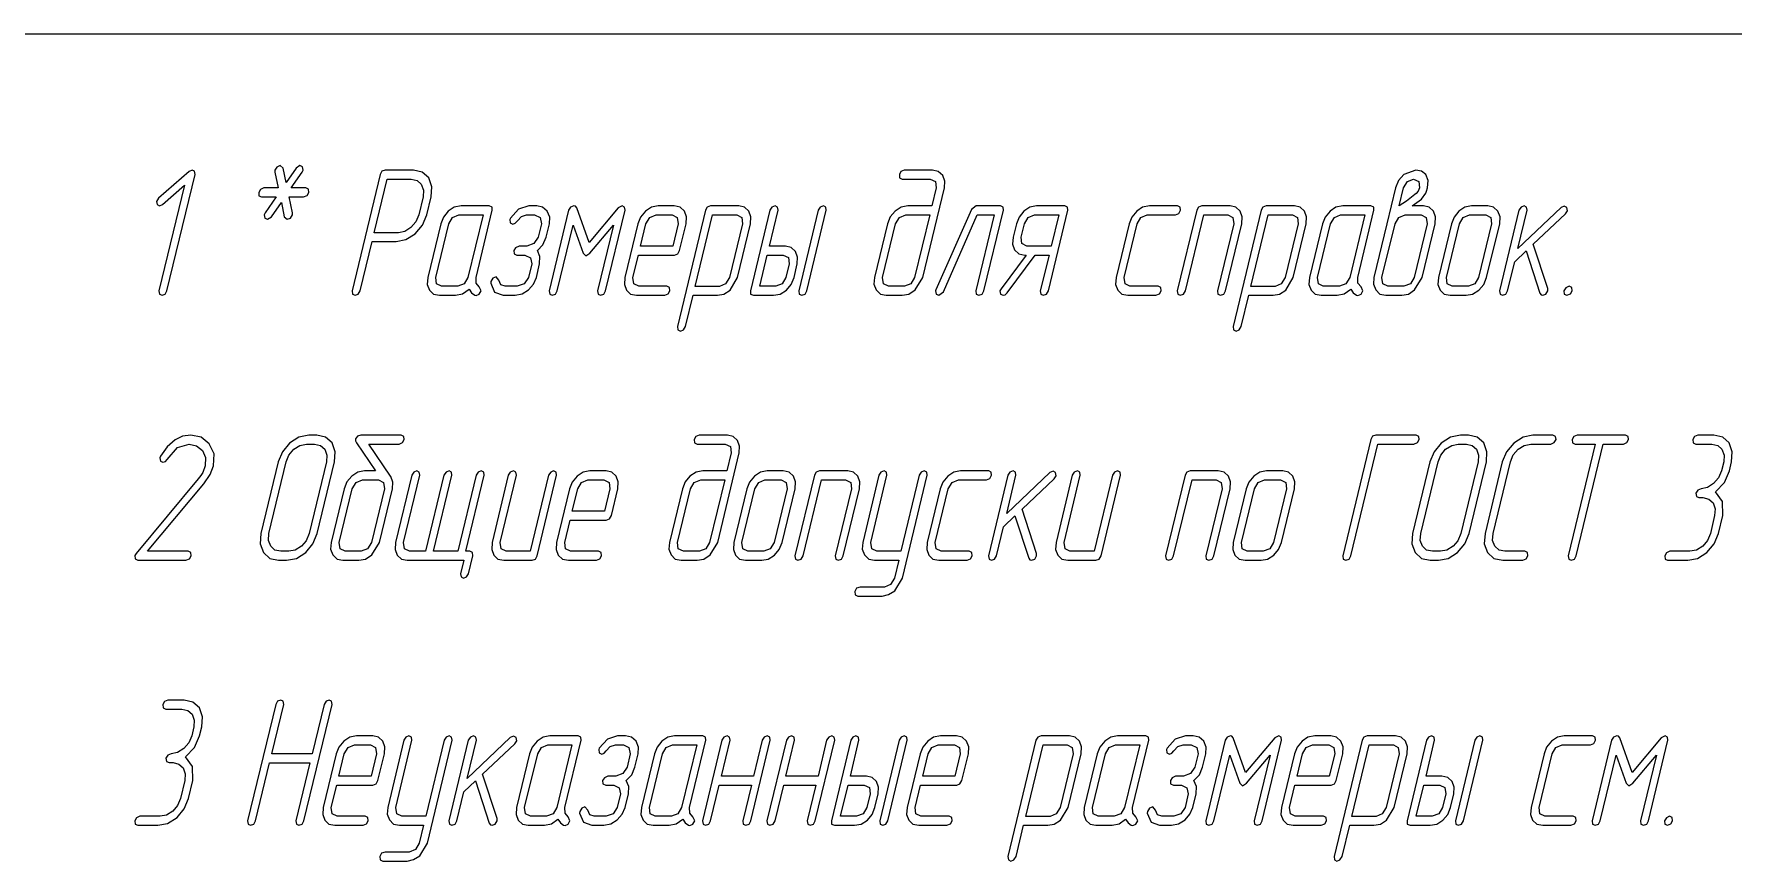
# Model space of a CAD drawing. Extents: x 0 to 420, y 0 to 297.
# Drawn here: x 228.39 to 275.85, y 69.97 to 93.07 of the extents above; entities that cross this region are included whole.
import ezdxf

# ---------------------------------------------------------------- set-up
doc = ezdxf.new("R2010")
doc.units = 0

msp = doc.modelspace()

# ---------------------------------------------------------------- linework, layer by layer
at = {"color": 7, "lineweight": 13}
msp.add_line((35.248764, 93.072365), (319.983887, 93.072365), dxfattribs=at)
for points in [[(232.100967, 85.894302), (232.888458, 89.14357), (232.874649, 89.235672), (232.800964, 89.266373), (232.718063, 89.230553), (231.866089, 88.483482), (231.806229, 88.396492), (231.824646, 88.309502), (231.893723, 88.26857), (231.981232, 88.309502), (232.589127, 88.846786), (231.875305, 85.894302), (231.893723, 85.802193), (231.962799, 85.771492), (232.050308, 85.802193)], [(235.573334, 88.770027), (235.877274, 89.210091), (235.904907, 89.271492), (235.891098, 89.358482), (235.817413, 89.394302), (235.706879, 89.322662), (235.430573, 88.923538), (235.347672, 89.322662), (235.260178, 89.394302), (235.172668, 89.353363), (235.117416, 89.271492), (235.117416, 89.210091), (235.209518, 88.770027), (234.804245, 88.770027), (234.712143, 88.729095), (234.666092, 88.647224), (234.6707, 88.555115), (234.744385, 88.519302), (235.149643, 88.519302), (234.845703, 88.079239), (234.818069, 88.017838), (234.831879, 87.930847), (234.905563, 87.895027), (235.020691, 87.966667), (235.297012, 88.365791), (235.379913, 87.966667), (235.462799, 87.895027), (235.554916, 87.930847), (235.60556, 88.017838), (235.60556, 88.079239), (235.513458, 88.519302), (235.918732, 88.519302), (236.015442, 88.560234), (236.066101, 88.647224), (236.052277, 88.734215), (235.978592, 88.770027)], [(237.834518, 87.27076), (238.506882, 87.27076), (238.778595, 87.327049), (239.036484, 87.490791), (239.243729, 87.731285), (239.363464, 88.017838), (239.4832, 88.519302), (239.501617, 88.805847), (239.414124, 89.05146), (239.229904, 89.215202), (238.985825, 89.271492), (238.198334, 89.271492), (238.106232, 89.235672), (238.060165, 89.14357), (237.272675, 85.894302), (237.286484, 85.802193), (237.35556, 85.771492), (237.447678, 85.802193), (237.498337, 85.894302)], [(253.473984, 88.26857), (252.80162, 88.26857), (252.612808, 88.23275), (252.442413, 88.12529), (252.304245, 87.961548), (252.23056, 87.772224), (251.866745, 86.272957), (251.852936, 86.078506), (251.917404, 85.919884), (252.032532, 85.807312), (252.198334, 85.771492), (252.645035, 85.771492), (252.829254, 85.807312), (253.004242, 85.919884), (253.216095, 86.272957), (253.819382, 88.770027), (253.828583, 88.959358), (253.773331, 89.1231), (253.648987, 89.230553), (253.487808, 89.271492), (252.700302, 89.271492), (252.6082, 89.230553), (252.562149, 89.14357), (252.566742, 89.05658), (252.640442, 89.02076), (253.427933, 89.02076), (253.570694, 88.949127), (253.593719, 88.770027)], [(266.893738, 88.26857), (267.022675, 88.360672), (267.147003, 88.457893), (267.266754, 88.621635), (267.294373, 88.683044), (267.322021, 88.770027), (267.335815, 88.979828), (267.271362, 89.14357), (267.151611, 89.235672), (266.990417, 89.266373), (266.654236, 89.14357), (266.506866, 88.979828), (266.423981, 88.770027), (266.184509, 87.772224), (265.820679, 86.272957), (265.806885, 86.078506), (265.871338, 85.919884), (265.986481, 85.807312), (266.152283, 85.771492), (266.598999, 85.771492), (266.783203, 85.807312), (266.958191, 85.919884), (267.170044, 86.272957), (267.533844, 87.772224), (267.54306, 87.961548), (267.483185, 88.12529), (267.363464, 88.23275), (267.202271, 88.26857)], [(237.894379, 87.521492), (238.253586, 89.02076), (238.925964, 89.02076), (239.087143, 88.979828), (239.206879, 88.872368), (239.266754, 88.708626), (239.257538, 88.519302), (239.137802, 88.017838), (239.054901, 87.823395), (238.916748, 87.664764), (238.746353, 87.557312), (238.566757, 87.521492)], [(266.529907, 88.26857), (266.649658, 88.770027), (266.760162, 88.954239), (266.930573, 89.02076), (267.077942, 88.954239), (267.096344, 88.770027), (267.054901, 88.683044), (267.004242, 88.616524), (266.967407, 88.585823), (266.732544, 88.401611)], [(240.827942, 86.011986), (240.740433, 86.114326), (240.735825, 86.272957), (241.187149, 88.14576), (241.182541, 88.237869), (241.104248, 88.26857), (240.316757, 88.26857), (240.12793, 88.23275), (239.962143, 88.120178), (239.82399, 87.956436), (239.750305, 87.772224), (239.38649, 86.272957), (239.372665, 86.073395), (239.432541, 85.914764), (239.547668, 85.802193), (239.713455, 85.771492), (240.16478, 85.771492), (240.3582, 85.812431), (240.542404, 85.940353), (240.611481, 85.843132), (240.69899, 85.771492), (240.740433, 85.766373), (240.827942, 85.802193), (240.878586, 85.894302)], [(240.510178, 86.272957), (240.404251, 86.093857), (240.22464, 86.022224), (239.773331, 86.022224), (239.635178, 86.093857), (239.612152, 86.272957), (239.975967, 87.772224), (240.081879, 87.946198), (240.256882, 88.017838), (240.933853, 88.017838)], [(242.44899, 87.020027), (242.60556, 87.183769), (242.693069, 87.39357), (242.785172, 87.772224), (242.794388, 87.956436), (242.725311, 88.120178), (242.596359, 88.23275), (242.430573, 88.26857), (242.209518, 88.26857), (241.923981, 88.17646), (241.698334, 87.925735), (241.684509, 87.884796), (241.693726, 87.797806), (241.76741, 87.761986), (241.831879, 87.782455), (241.891754, 87.848976), (242.002274, 87.971786), (242.149643, 88.017838), (242.370697, 88.017838), (242.527283, 87.946198), (242.564117, 87.772224), (242.472015, 87.39357), (242.35228, 87.219589), (242.158859, 87.147957), (241.937805, 87.147957), (241.841095, 87.101898), (241.790436, 87.020027), (241.799652, 86.933044), (241.87793, 86.897224), (242.098984, 86.897224), (242.255569, 86.820465), (242.292404, 86.646492), (242.200302, 86.272957), (242.080566, 86.093857), (241.887146, 86.022224), (241.550964, 86.022224), (241.431229, 86.068275), (241.375961, 86.196198), (241.297668, 86.283188), (241.205566, 86.247368), (241.150299, 86.160378), (241.145691, 86.114326), (241.251617, 85.863594), (241.491089, 85.771492), (241.827271, 85.771492), (242.020691, 85.812431), (242.200302, 85.919884), (242.338455, 86.078506), (242.421356, 86.272957), (242.513458, 86.646492), (242.522675, 86.851173)], [(244.35556, 85.894302), (244.898987, 88.14576), (244.885178, 88.237869), (244.820694, 88.273682), (244.710175, 88.2174), (243.895035, 87.25029), (243.549652, 88.2174), (243.512802, 88.258331), (243.471359, 88.273682), (243.379257, 88.23275), (243.32399, 88.14576), (242.780563, 85.894302), (242.794388, 85.802193), (242.863464, 85.771492), (242.955566, 85.802193), (243.006226, 85.894302), (243.452942, 87.731285), (243.729248, 86.948395), (243.807541, 86.876755), (243.91806, 86.948395), (244.576614, 87.731285), (244.129913, 85.894302), (244.143723, 85.802193), (244.212799, 85.771492), (244.304901, 85.802193)], [(245.272018, 86.897224), (246.280563, 86.897224), (246.372665, 86.927925), (246.423325, 87.020027), (246.607544, 87.772224), (246.616745, 87.961548), (246.556885, 88.12529), (246.437149, 88.23275), (246.275955, 88.26857), (245.824646, 88.26857), (245.635834, 88.23275), (245.470047, 88.120178), (245.331879, 87.956436), (245.258194, 87.772224), (244.894379, 86.272957), (244.880569, 86.073395), (244.94043, 85.914764), (245.055573, 85.802193), (245.221359, 85.771492), (246.00885, 85.771492), (246.10556, 85.812431), (246.151611, 85.894302), (246.14241, 85.986404), (246.068726, 86.022224), (245.281219, 86.022224), (245.143066, 86.093857), (245.120041, 86.272957)], [(245.331879, 87.147957), (245.483856, 87.772224), (245.589783, 87.946198), (245.764771, 88.017838), (246.216095, 88.017838), (246.358856, 87.946198), (246.381882, 87.772224), (246.229904, 87.147957)], [(246.800964, 85.771492), (247.477936, 85.771492), (247.657532, 85.802193), (247.832535, 85.914764), (248.044388, 86.272957), (248.408203, 87.772224), (248.417404, 87.961548), (248.357544, 88.12529), (248.237808, 88.23275), (248.081223, 88.26857), (247.289124, 88.26857), (247.197021, 88.237869), (247.146362, 88.14576), (246.363464, 84.896492), (246.377274, 84.80439), (246.44635, 84.773682), (246.529251, 84.80439), (246.589111, 84.896492)], [(246.860825, 86.017105), (247.344391, 88.017838), (248.021362, 88.017838), (248.159515, 87.946198), (248.182541, 87.772224), (247.818726, 86.272957), (247.708191, 86.093857), (247.537811, 86.017105)], [(248.933197, 87.147957), (249.172668, 88.14576), (249.158859, 88.237869), (249.089783, 88.26857), (249.002274, 88.23275), (248.947021, 88.14576), (248.403595, 85.894302), (248.408203, 85.802193), (248.486481, 85.771492), (249.048325, 85.771492), (249.232544, 85.802193), (249.407532, 85.914764), (249.541092, 86.073395), (249.619385, 86.272957), (249.711487, 86.646492), (249.720703, 86.840935), (249.660828, 86.999565), (249.541092, 87.107018), (249.379913, 87.147957)], [(249.978592, 85.894302), (250.522018, 88.14576), (250.508194, 88.237869), (250.439117, 88.26857), (250.351624, 88.23275), (250.296356, 88.14576), (249.75293, 85.894302), (249.766754, 85.802193), (249.835831, 85.771492), (249.927933, 85.802193)], [(253.414124, 88.017838), (252.990433, 86.272957), (252.884506, 86.093857), (252.70491, 86.022224), (252.258194, 86.022224), (252.115433, 86.093857), (252.092407, 86.272957), (252.456223, 87.772224), (252.562149, 87.946198), (252.741745, 88.017838)], [(254.924652, 85.894302), (255.468063, 88.14576), (255.463455, 88.237869), (255.385162, 88.26857), (254.712799, 88.26857), (254.579254, 88.171349), (253.584518, 85.925003), (253.575302, 85.894302), (253.589111, 85.807312), (253.662796, 85.771492), (253.791748, 85.868713), (254.740433, 88.017838), (255.214783, 88.017838), (254.69899, 85.894302), (254.712799, 85.802193), (254.781876, 85.771492), (254.873993, 85.802193)], [(256.725311, 85.894302), (257.268738, 88.14576), (257.26413, 88.237869), (257.185822, 88.26857), (256.398315, 88.26857), (256.209503, 88.23275), (256.043732, 88.120178), (255.905563, 87.956436), (255.831879, 87.772224), (255.739777, 87.39357), (255.725952, 87.199127), (255.781219, 87.040497), (255.900955, 86.927925), (256.066742, 86.897224), (256.103577, 86.897224), (255.408203, 85.955704), (255.371353, 85.894302), (255.389771, 85.807312), (255.463455, 85.771492), (255.523331, 85.786842), (255.57399, 85.838013), (256.356873, 86.897224), (256.743713, 86.897224), (256.499634, 85.894302), (256.513458, 85.802193), (256.58255, 85.771492), (256.674652, 85.802193)], [(256.803589, 87.147957), (256.126617, 87.147957), (255.988464, 87.219589), (255.965439, 87.39357), (256.057526, 87.772224), (256.163452, 87.946198), (256.33847, 88.017838), (257.015442, 88.017838)], [(259.732544, 85.771492), (259.829254, 85.812431), (259.875305, 85.894302), (259.866089, 85.986404), (259.792419, 86.022224), (259.004913, 86.022224), (258.86676, 86.093857), (258.843719, 86.272957), (259.20755, 87.772224), (259.313446, 87.946198), (259.488464, 88.017838), (260.27597, 88.017838), (260.372681, 88.058769), (260.418732, 88.14576), (260.409515, 88.23275), (260.335815, 88.26857), (259.54834, 88.26857), (259.359497, 88.23275), (259.193726, 88.120178), (259.055573, 87.956436), (258.981873, 87.772224), (258.618073, 86.272957), (258.604248, 86.073395), (258.664124, 85.914764), (258.779236, 85.802193), (258.945038, 85.771492)], [(261.675964, 85.894302), (262.131866, 87.772224), (262.141083, 87.961548), (262.081207, 88.12529), (261.961487, 88.23275), (261.800293, 88.26857), (261.012787, 88.26857), (260.920685, 88.237869), (260.870026, 88.14576), (260.32663, 85.894302), (260.340424, 85.802193), (260.409515, 85.771492), (260.501617, 85.802193), (260.552277, 85.894302), (261.068054, 88.017838), (261.740417, 88.017838), (261.883179, 87.946198), (261.906219, 87.772224), (261.450287, 85.894302), (261.464111, 85.802193), (261.533203, 85.771492), (261.625305, 85.802193)], [(262.325287, 85.771492), (263.002258, 85.771492), (263.181885, 85.802193), (263.356873, 85.914764), (263.568726, 86.272957), (263.932526, 87.772224), (263.941742, 87.961548), (263.881866, 88.12529), (263.762146, 88.23275), (263.60556, 88.26857), (262.813446, 88.26857), (262.721344, 88.237869), (262.670685, 88.14576), (261.887787, 84.896492), (261.901611, 84.80439), (261.970703, 84.773682), (262.053589, 84.80439), (262.113464, 84.896492)], [(262.385162, 86.017105), (262.868713, 88.017838), (263.545685, 88.017838), (263.683838, 87.946198), (263.706879, 87.772224), (263.343079, 86.272957), (263.232544, 86.093857), (263.062134, 86.017105)], [(265.461487, 86.011986), (265.373993, 86.114326), (265.369385, 86.272957), (265.820679, 88.14576), (265.816101, 88.237869), (265.737793, 88.26857), (264.950287, 88.26857), (264.761475, 88.23275), (264.595703, 88.120178), (264.45752, 87.956436), (264.38385, 87.772224), (264.02002, 86.272957), (264.006226, 86.073395), (264.066101, 85.914764), (264.181213, 85.802193), (264.347015, 85.771492), (264.79834, 85.771492), (264.99176, 85.812431), (265.175964, 85.940353), (265.245026, 85.843132), (265.33252, 85.771492), (265.373993, 85.766373), (265.461487, 85.802193), (265.512146, 85.894302)], [(265.143707, 86.272957), (265.037811, 86.093857), (264.858185, 86.022224), (264.40686, 86.022224), (264.268707, 86.093857), (264.245697, 86.272957), (264.609497, 87.772224), (264.715424, 87.946198), (264.890442, 88.017838), (265.567413, 88.017838)], [(266.944366, 86.272957), (266.83847, 86.093857), (266.658844, 86.022224), (266.212158, 86.022224), (266.069366, 86.093857), (266.046356, 86.272957), (266.410156, 87.772224), (266.516083, 87.946198), (266.695679, 88.017838), (267.142395, 88.017838), (267.285156, 87.946198), (267.308197, 87.772224)], [(268.970703, 86.272957), (269.334503, 87.772224), (269.343719, 87.961548), (269.283844, 88.12529), (269.164124, 88.23275), (269.00293, 88.26857), (268.551605, 88.26857), (268.362793, 88.23275), (268.197021, 88.120178), (268.058838, 87.956436), (267.985168, 87.772224), (267.621338, 86.272957), (267.607544, 86.073395), (267.667419, 85.914764), (267.782532, 85.802193), (267.948334, 85.771492), (268.399658, 85.771492), (268.579254, 85.802193), (268.754242, 85.914764), (268.887817, 86.073395)], [(268.745026, 86.272957), (268.63913, 86.093857), (268.459503, 86.022224), (268.008179, 86.022224), (267.870026, 86.093857), (267.847015, 86.272957), (268.210815, 87.772224), (268.316742, 87.946198), (268.49176, 88.017838), (268.943054, 88.017838), (269.085815, 87.946198), (269.108856, 87.772224)], [(270.273987, 87.204239), (271.171997, 88.048538), (271.227264, 88.135529), (271.208862, 88.222519), (271.139771, 88.263451), (271.047668, 88.222519), (269.845703, 87.081436), (270.098999, 88.14576), (270.085175, 88.237869), (270.020691, 88.26857), (269.933197, 88.23275), (269.873322, 88.14576), (269.329895, 85.894302), (269.348328, 85.802193), (269.417419, 85.771492), (269.504913, 85.802193), (269.555573, 85.894302), (269.753601, 86.707893), (270.07135, 87.009796), (270.458191, 85.827782), (270.490417, 85.781723), (270.536499, 85.771492), (270.623993, 85.807312), (270.67926, 85.894302), (270.67926, 85.965935)], [(248.873322, 86.897224), (249.320038, 86.897224), (249.462799, 86.825584), (249.485825, 86.646492), (249.393723, 86.272957), (249.287811, 86.093857), (249.1082, 86.022224), (248.661484, 86.022224)], [(271.273315, 86.022224), (271.181213, 85.981285), (271.130554, 85.894302), (271.139771, 85.807312), (271.21347, 85.771492), (271.310181, 85.812431), (271.356232, 85.894302), (271.347015, 85.986404)], [(232.630569, 78.367981), (232.72728, 78.40892), (232.773331, 78.490791), (232.764114, 78.582893), (232.69043, 78.618713), (231.557541, 78.618713), (233.132538, 80.501755), (233.307541, 80.762718), (233.404251, 81.008331), (233.41806, 81.340935), (233.284515, 81.622368), (233.054245, 81.80658), (232.768723, 81.867981), (232.538467, 81.832161), (232.326614, 81.72982), (232.10556, 81.540497), (231.921356, 81.274414), (231.902939, 81.228363), (231.916748, 81.141373), (231.990433, 81.105553), (232.059509, 81.131142), (232.110168, 81.187424), (232.395691, 81.514908), (232.718063, 81.612137), (232.929916, 81.566078), (233.091095, 81.438156), (233.178589, 81.238594), (233.169388, 81.008331), (233.100311, 80.82412), (233.045044, 80.737137), (232.975967, 80.639908), (231.239777, 78.562424), (231.207535, 78.501022), (231.216751, 78.40892), (231.285828, 78.367981)], [(236.300964, 79.115059), (236.784515, 81.115791), (236.802933, 81.402336), (236.715439, 81.647949), (236.531219, 81.811691), (236.28714, 81.867981), (236.061493, 81.867981), (235.785172, 81.80658), (235.527283, 81.642838), (235.324646, 81.397224), (235.209518, 81.115791), (234.725967, 79.115059), (234.702942, 78.828506), (234.799652, 78.588013), (234.97464, 78.419151), (235.218719, 78.367981), (235.444382, 78.367981), (235.716095, 78.419151), (235.978592, 78.588013), (236.181229, 78.828506)], [(238.350311, 80.721779), (237.737808, 81.617249), (238.585175, 81.617249), (238.681885, 81.658188), (238.732544, 81.740059), (238.718719, 81.827042), (238.645035, 81.867981), (237.521362, 81.867981), (237.424652, 81.83728), (237.369385, 81.760529), (237.369385, 81.704239), (237.39241, 81.653069), (237.92662, 80.865059), (237.622665, 80.865059), (237.433853, 80.829239), (237.263458, 80.721779), (237.125305, 80.558037), (237.05162, 80.368713), (236.687805, 78.869446), (236.673981, 78.674995), (236.738464, 78.516373), (236.853592, 78.403801), (237.019379, 78.367981), (237.466095, 78.367981), (237.650299, 78.403801), (237.825302, 78.516373), (238.03714, 78.869446), (238.400955, 80.368713), (238.410172, 80.552925), (238.354904, 80.711548), (238.350311, 80.716667)], [(247.745041, 80.865059), (247.072678, 80.865059), (246.88385, 80.829239), (246.71347, 80.721779), (246.575302, 80.558037), (246.501617, 80.368713), (246.137802, 78.869446), (246.123993, 78.674995), (246.188461, 78.516373), (246.303589, 78.403801), (246.469391, 78.367981), (246.916092, 78.367981), (247.100311, 78.403801), (247.275299, 78.516373), (247.487152, 78.869446), (248.090439, 81.366516), (248.09964, 81.555847), (248.044388, 81.719589), (247.920044, 81.827042), (247.75885, 81.867981), (246.971359, 81.867981), (246.879257, 81.827042), (246.833206, 81.740059), (246.837799, 81.653069), (246.911484, 81.617249), (247.69899, 81.617249), (247.841751, 81.545616), (247.864777, 81.366516)], [(266.939758, 81.617249), (267.036499, 81.658188), (267.087158, 81.740059), (267.073334, 81.827042), (266.999634, 81.867981), (265.875946, 81.867981), (265.783844, 81.832161), (265.737793, 81.740059), (264.950287, 78.490791), (264.964111, 78.398682), (265.033203, 78.367981), (265.125305, 78.398682), (265.175964, 78.490791), (265.931213, 81.617249)], [(268.477936, 79.115059), (268.961487, 81.115791), (268.979919, 81.402336), (268.892395, 81.647949), (268.708191, 81.811691), (268.464111, 81.867981), (268.238464, 81.867981), (267.962158, 81.80658), (267.704254, 81.642838), (267.501617, 81.397224), (267.386475, 81.115791), (266.902924, 79.115059), (266.879913, 78.828506), (266.976624, 78.588013), (267.151611, 78.419151), (267.395691, 78.367981), (267.621338, 78.367981), (267.893066, 78.419151), (268.155579, 78.588013), (268.358185, 78.828506)], [(269.979248, 78.367981), (270.075958, 78.40892), (270.122009, 78.490791), (270.112793, 78.582893), (270.039124, 78.618713), (269.481873, 78.618713), (269.316101, 78.654533), (269.19635, 78.767105), (269.136475, 78.925728), (269.150299, 79.115059), (269.63385, 81.115791), (269.712158, 81.310234), (269.850311, 81.473976), (270.020691, 81.576317), (270.204895, 81.617249), (270.762146, 81.617249), (270.858856, 81.658188), (270.909515, 81.740059), (270.895691, 81.827042), (270.822021, 81.867981), (270.264771, 81.867981), (269.988464, 81.80658), (269.73056, 81.642838), (269.523315, 81.402336), (269.408203, 81.115791), (268.924652, 79.115059), (268.901611, 78.828506), (268.998322, 78.588013), (269.17334, 78.419151), (269.421997, 78.367981)], [(272.000946, 81.617249), (271.245697, 78.490791), (271.26413, 78.398682), (271.333191, 78.367981), (271.420685, 78.398682), (271.471344, 78.490791), (272.226624, 81.617249), (272.79306, 81.617249), (272.885162, 81.658188), (272.935822, 81.740059), (272.926605, 81.827042), (272.852936, 81.867981), (271.498993, 81.867981), (271.406891, 81.827042), (271.36084, 81.740059), (271.365417, 81.653069), (271.439117, 81.617249)], [(275.362793, 80.281723), (275.611481, 80.542686), (275.754242, 80.865059), (275.814117, 81.115791), (275.83255, 81.402336), (275.749634, 81.647949), (275.570038, 81.811691), (275.32135, 81.867981), (274.870026, 81.867981), (274.777924, 81.827042), (274.731873, 81.740059), (274.736481, 81.653069), (274.810181, 81.617249), (275.261475, 81.617249), (275.427277, 81.576317), (275.542419, 81.468857), (275.602264, 81.305115), (275.593079, 81.115791), (275.533203, 80.865059), (275.450287, 80.670616), (275.312134, 80.511986), (275.141754, 80.399414), (274.962158, 80.368713), (274.870026, 80.327774), (274.814758, 80.240791), (274.828583, 80.153801), (274.902283, 80.117981), (275.012787, 80.117981), (275.178589, 80.077042), (275.29834, 79.969589), (275.353577, 79.805847), (275.339783, 79.616516), (275.220032, 79.115059), (275.141754, 78.920616), (275.008179, 78.761986), (274.833191, 78.649414), (274.648987, 78.618713), (274.087158, 78.618713), (273.995026, 78.577774), (273.944366, 78.490791), (273.953583, 78.403801), (274.027283, 78.367981), (274.589111, 78.367981), (274.86084, 78.419151), (275.123322, 78.588013), (275.325958, 78.828506), (275.445679, 79.115059), (275.56543, 79.616516), (275.556213, 80.010529)], [(236.075302, 79.115059), (235.992401, 78.915497), (235.858856, 78.761986), (235.683853, 78.649414), (235.504257, 78.618713), (235.278595, 78.618713), (235.117401, 78.649414), (235.002274, 78.761986), (234.937805, 78.920616), (234.951614, 79.115059), (235.435165, 81.115791), (235.50885, 81.305115), (235.647018, 81.468857), (235.817413, 81.576317), (236.001617, 81.617249), (236.22728, 81.617249), (236.388458, 81.576317), (236.508194, 81.468857), (236.568069, 81.305115), (236.558853, 81.115791)], [(268.252258, 79.115059), (268.169373, 78.915497), (268.035828, 78.761986), (267.86084, 78.649414), (267.681213, 78.618713), (267.455566, 78.618713), (267.294373, 78.649414), (267.17926, 78.761986), (267.114777, 78.920616), (267.128601, 79.115059), (267.612152, 81.115791), (267.685822, 81.305115), (267.823975, 81.468857), (267.994385, 81.576317), (268.178589, 81.617249), (268.404236, 81.617249), (268.56543, 81.576317), (268.685181, 81.468857), (268.745026, 81.305115), (268.73584, 81.115791)], [(239.326614, 78.618713), (238.875305, 78.618713), (238.737152, 78.690346), (238.714127, 78.869446), (239.165436, 80.742249), (239.151611, 80.834358), (239.082535, 80.870171), (238.995041, 80.834358), (238.939774, 80.742249), (238.488464, 78.869446), (238.47464, 78.669884), (238.534515, 78.511253), (238.649643, 78.398682), (238.81543, 78.367981), (240.395035, 78.367981), (240.302933, 77.994446), (240.32135, 77.902336), (240.385834, 77.871635), (240.473328, 77.902336), (240.528595, 77.994446), (240.648331, 78.490791), (240.639114, 78.582893), (240.56543, 78.618713), (240.45491, 78.618713), (240.966095, 80.742249), (240.952271, 80.834358), (240.883194, 80.870171), (240.800308, 80.834358), (240.740433, 80.742249), (240.229248, 78.618713), (239.552277, 78.618713), (240.063461, 80.742249), (240.049652, 80.834358), (239.985168, 80.870171), (239.897675, 80.834358), (239.837799, 80.742249)], [(242.444382, 78.490791), (242.987808, 80.742249), (242.973984, 80.834358), (242.904907, 80.865059), (242.822021, 80.829239), (242.762146, 80.742249), (242.250961, 78.618713), (241.57399, 78.618713), (241.435837, 78.690346), (241.412811, 78.869446), (241.86412, 80.742249), (241.850311, 80.834358), (241.781219, 80.865059), (241.693726, 80.829239), (241.638458, 80.742249), (241.187149, 78.869446), (241.173325, 78.669884), (241.2332, 78.511253), (241.348328, 78.398682), (241.514114, 78.367981), (242.30162, 78.367981), (242.393723, 78.398682)], [(243.365433, 79.493713), (244.373993, 79.493713), (244.466095, 79.524414), (244.516754, 79.616516), (244.700958, 80.368713), (244.710175, 80.558037), (244.650299, 80.721779), (244.530563, 80.829239), (244.369385, 80.865059), (243.91806, 80.865059), (243.729248, 80.829239), (243.563461, 80.716667), (243.425308, 80.552925), (243.351624, 80.368713), (242.987808, 78.869446), (242.973984, 78.669884), (243.033859, 78.511253), (243.148987, 78.398682), (243.314774, 78.367981), (244.10228, 78.367981), (244.19899, 78.40892), (244.245041, 78.490791), (244.235825, 78.582893), (244.16214, 78.618713), (243.374649, 78.618713), (243.236481, 78.690346), (243.213455, 78.869446)], [(249.287811, 78.869446), (249.651611, 80.368713), (249.660828, 80.558037), (249.600967, 80.721779), (249.481232, 80.829239), (249.320038, 80.865059), (248.868729, 80.865059), (248.679901, 80.829239), (248.514114, 80.716667), (248.375961, 80.552925), (248.302277, 80.368713), (247.938461, 78.869446), (247.924652, 78.669884), (247.984512, 78.511253), (248.09964, 78.398682), (248.265442, 78.367981), (248.716751, 78.367981), (248.896362, 78.398682), (249.07135, 78.511253), (249.20491, 78.669884)], [(250.996353, 78.490791), (251.452271, 80.368713), (251.461487, 80.558037), (251.401611, 80.721779), (251.281891, 80.829239), (251.120697, 80.865059), (250.333191, 80.865059), (250.241089, 80.834358), (250.19043, 80.742249), (249.647018, 78.490791), (249.660828, 78.398682), (249.729904, 78.367981), (249.822021, 78.398682), (249.872665, 78.490791), (250.388458, 80.614326), (251.060822, 80.614326), (251.203598, 80.542686), (251.226624, 80.368713), (250.770691, 78.490791), (250.784515, 78.398682), (250.853592, 78.367981), (250.945694, 78.398682)], [(252.543732, 78.367981), (252.423981, 77.871635), (252.318069, 77.692543), (252.143066, 77.620903), (251.466095, 77.620903), (251.369385, 77.585083), (251.318726, 77.4981), (251.332535, 77.405991), (251.406219, 77.370171), (252.083191, 77.370171), (252.262802, 77.41111), (252.437805, 77.518562), (252.649643, 77.871635), (253.340439, 80.742249), (253.326614, 80.834358), (253.257538, 80.870171), (253.174652, 80.834358), (253.114777, 80.742249), (252.603592, 78.618713), (251.931229, 78.618713), (251.79306, 78.690346), (251.765442, 78.869446), (252.216751, 80.742249), (252.202942, 80.834358), (252.13385, 80.870171), (252.046356, 80.834358), (251.991089, 80.742249), (251.53978, 78.869446), (251.525955, 78.674995), (251.590439, 78.516373), (251.705566, 78.403801), (251.871353, 78.367981)], [(254.45491, 78.367981), (254.55162, 78.40892), (254.597672, 78.490791), (254.588455, 78.582893), (254.514771, 78.618713), (253.72728, 78.618713), (253.589111, 78.690346), (253.566086, 78.869446), (253.929901, 80.368713), (254.035828, 80.542686), (254.210831, 80.614326), (254.998322, 80.614326), (255.095032, 80.655258), (255.141098, 80.742249), (255.131882, 80.829239), (255.058197, 80.865059), (254.270691, 80.865059), (254.081879, 80.829239), (253.916092, 80.716667), (253.777939, 80.552925), (253.704254, 80.368713), (253.340439, 78.869446), (253.326614, 78.669884), (253.38649, 78.511253), (253.501617, 78.398682), (253.667404, 78.367981)], [(255.993073, 79.800728), (256.891083, 80.645027), (256.94635, 80.732018), (256.927917, 80.819008), (256.858856, 80.85994), (256.766754, 80.819008), (255.564774, 79.677925), (255.818069, 80.742249), (255.804245, 80.834358), (255.739777, 80.865059), (255.652283, 80.829239), (255.592407, 80.742249), (255.048981, 78.490791), (255.067413, 78.398682), (255.13649, 78.367981), (255.223984, 78.398682), (255.274643, 78.490791), (255.472672, 79.304382), (255.790436, 79.606285), (256.177277, 78.424271), (256.209503, 78.378212), (256.255554, 78.367981), (256.343079, 78.403801), (256.398315, 78.490791), (256.398315, 78.562424)], [(258.198975, 78.490791), (258.742401, 80.742249), (258.728577, 80.834358), (258.659515, 80.865059), (258.57663, 80.829239), (258.516754, 80.742249), (258.005554, 78.618713), (257.328583, 78.618713), (257.19043, 78.690346), (257.167419, 78.869446), (257.618713, 80.742249), (257.604919, 80.834358), (257.535828, 80.865059), (257.448334, 80.829239), (257.393066, 80.742249), (256.941742, 78.869446), (256.927917, 78.669884), (256.987793, 78.511253), (257.102936, 78.398682), (257.268738, 78.367981), (258.056213, 78.367981), (258.148315, 78.398682)], [(261.348999, 78.490791), (261.804901, 80.368713), (261.814117, 80.558037), (261.754242, 80.721779), (261.634521, 80.829239), (261.473328, 80.865059), (260.685822, 80.865059), (260.593719, 80.834358), (260.54306, 80.742249), (259.999634, 78.490791), (260.013458, 78.398682), (260.08255, 78.367981), (260.174652, 78.398682), (260.225311, 78.490791), (260.741089, 80.614326), (261.413452, 80.614326), (261.556213, 80.542686), (261.579254, 80.368713), (261.123322, 78.490791), (261.137146, 78.398682), (261.206238, 78.367981), (261.29834, 78.398682)], [(263.24176, 78.869446), (263.60556, 80.368713), (263.614777, 80.558037), (263.554901, 80.721779), (263.435181, 80.829239), (263.273987, 80.865059), (262.822662, 80.865059), (262.63385, 80.829239), (262.468079, 80.716667), (262.329895, 80.552925), (262.256226, 80.368713), (261.892395, 78.869446), (261.878601, 78.669884), (261.938446, 78.511253), (262.053589, 78.398682), (262.219391, 78.367981), (262.670685, 78.367981), (262.850311, 78.398682), (263.025299, 78.511253), (263.158844, 78.669884)], [(237.811493, 78.869446), (237.705566, 78.690346), (237.525955, 78.618713), (237.079254, 78.618713), (236.936493, 78.690346), (236.913467, 78.869446), (237.277283, 80.368713), (237.383194, 80.542686), (237.562805, 80.614326), (238.009521, 80.614326), (238.152283, 80.542686), (238.175308, 80.368713)], [(243.425308, 79.744446), (243.577271, 80.368713), (243.683197, 80.542686), (243.8582, 80.614326), (244.309509, 80.614326), (244.452271, 80.542686), (244.475311, 80.368713), (244.323334, 79.744446)], [(247.685181, 80.614326), (247.26149, 78.869446), (247.155563, 78.690346), (246.975967, 78.618713), (246.529251, 78.618713), (246.38649, 78.690346), (246.363464, 78.869446), (246.72728, 80.368713), (246.833206, 80.542686), (247.012802, 80.614326)], [(249.062149, 78.869446), (248.956223, 78.690346), (248.776611, 78.618713), (248.325302, 78.618713), (248.187149, 78.690346), (248.164124, 78.869446), (248.527939, 80.368713), (248.63385, 80.542686), (248.808853, 80.614326), (249.260178, 80.614326), (249.402939, 80.542686), (249.425964, 80.368713)], [(263.016083, 78.869446), (262.910156, 78.690346), (262.73056, 78.618713), (262.279236, 78.618713), (262.141083, 78.690346), (262.118073, 78.869446), (262.481873, 80.368713), (262.587799, 80.542686), (262.762787, 80.614326), (263.214111, 80.614326), (263.356873, 80.542686), (263.379913, 80.368713)], [(232.621353, 72.87822), (232.870041, 73.139183), (233.012802, 73.461555), (233.072678, 73.712288), (233.091095, 73.998833), (233.008194, 74.244446), (232.828598, 74.408188), (232.57991, 74.464478), (232.128586, 74.464478), (232.036484, 74.423538), (231.990433, 74.336555), (231.995041, 74.249565), (232.068726, 74.213745), (232.520035, 74.213745), (232.685837, 74.172813), (232.800964, 74.065353), (232.860825, 73.901611), (232.851624, 73.712288), (232.791748, 73.461555), (232.708862, 73.267113), (232.570694, 73.108482), (232.400299, 72.995911), (232.220703, 72.96521), (232.128586, 72.924271), (232.073334, 72.837288), (232.087143, 72.750298), (232.160828, 72.714478), (232.271362, 72.714478), (232.437149, 72.673538), (232.556885, 72.566086), (232.612152, 72.402344), (232.598328, 72.213013), (232.478592, 71.711555), (232.400299, 71.517113), (232.266754, 71.358482), (232.091751, 71.245911), (231.907547, 71.21521), (231.345703, 71.21521), (231.253586, 71.174271), (231.202942, 71.087288), (231.212143, 71.000298), (231.285828, 70.964478), (231.847672, 70.964478), (232.119385, 71.015648), (232.381882, 71.184509), (232.584518, 71.425003), (232.704254, 71.711555), (232.82399, 72.213013), (232.814774, 72.607025)], [(236.158203, 72.960091), (235.034515, 72.960091), (235.366089, 74.336555), (235.347672, 74.428658), (235.278595, 74.464478), (235.191101, 74.428658), (235.140442, 74.336555), (234.352936, 71.087288), (234.366745, 70.995178), (234.435837, 70.964478), (234.527939, 70.995178), (234.578598, 71.087288), (234.970047, 72.709358), (236.093719, 72.709358), (235.702271, 71.087288), (235.720703, 70.995178), (235.78978, 70.964478), (235.877274, 70.995178), (235.927933, 71.087288), (236.715439, 74.336555), (236.697021, 74.428658), (236.632538, 74.464478), (236.545044, 74.428658), (236.489777, 74.336555)], [(236.844376, 72.09021), (237.852936, 72.09021), (237.945038, 72.120911), (237.995697, 72.213013), (238.179901, 72.96521), (238.189117, 73.154533), (238.129257, 73.318275), (238.009521, 73.425735), (237.848328, 73.461555), (237.397018, 73.461555), (237.208191, 73.425735), (237.042404, 73.313164), (236.904251, 73.149422), (236.830566, 72.96521), (236.466751, 71.465942), (236.452942, 71.26638), (236.512802, 71.10775), (236.62793, 70.995178), (236.793732, 70.964478), (237.581223, 70.964478), (237.677933, 71.005417), (237.723984, 71.087288), (237.714783, 71.17939), (237.641098, 71.21521), (236.853592, 71.21521), (236.715439, 71.286842), (236.692413, 71.465942)], [(236.904251, 72.340942), (237.056229, 72.96521), (237.16214, 73.139183), (237.337143, 73.210823), (237.788467, 73.210823), (237.931229, 73.139183), (237.954254, 72.96521), (237.802277, 72.340942)], [(239.271362, 70.964478), (239.151611, 70.468132), (239.0457, 70.28904), (238.870697, 70.2174), (238.193726, 70.2174), (238.097015, 70.18158), (238.046356, 70.094597), (238.060165, 70.002487), (238.13385, 69.966667), (238.810837, 69.966667), (238.990433, 70.007607), (239.165436, 70.115059), (239.377274, 70.468132), (240.068069, 73.338745), (240.054245, 73.430855), (239.985168, 73.466667), (239.902283, 73.430855), (239.842407, 73.338745), (239.331223, 71.21521), (238.658859, 71.21521), (238.520691, 71.286842), (238.493073, 71.465942), (238.944382, 73.338745), (238.930573, 73.430855), (238.861481, 73.466667), (238.773987, 73.430855), (238.718719, 73.338745), (238.26741, 71.465942), (238.253586, 71.271492), (238.318069, 71.112869), (238.433197, 71.000298), (238.598984, 70.964478)], [(240.920044, 72.397224), (241.818069, 73.241524), (241.873337, 73.328514), (241.854904, 73.415504), (241.785828, 73.456436), (241.693726, 73.415504), (240.491745, 72.274422), (240.745041, 73.338745), (240.731232, 73.430855), (240.666748, 73.461555), (240.579254, 73.425735), (240.519379, 73.338745), (239.975967, 71.087288), (239.994385, 70.995178), (240.063461, 70.964478), (240.150955, 70.995178), (240.201614, 71.087288), (240.399643, 71.900879), (240.717407, 72.202782), (241.104248, 71.020767), (241.13649, 70.974709), (241.182541, 70.964478), (241.270035, 71.000298), (241.325302, 71.087288), (241.325302, 71.15892)], [(243.310181, 71.204971), (243.222672, 71.307312), (243.218063, 71.465942), (243.669388, 73.338745), (243.66478, 73.430855), (243.586487, 73.461555), (242.798981, 73.461555), (242.610168, 73.425735), (242.444382, 73.313164), (242.306229, 73.149422), (242.232544, 72.96521), (241.868729, 71.465942), (241.854904, 71.26638), (241.91478, 71.10775), (242.029907, 70.995178), (242.195694, 70.964478), (242.647018, 70.964478), (242.840439, 71.005417), (243.024643, 71.133339), (243.093719, 71.036118), (243.181229, 70.964478), (243.222672, 70.959358), (243.310181, 70.995178), (243.360825, 71.087288)], [(242.992416, 71.465942), (242.88649, 71.286842), (242.706879, 71.21521), (242.255569, 71.21521), (242.117416, 71.286842), (242.094391, 71.465942), (242.458206, 72.96521), (242.564117, 73.139183), (242.73912, 73.210823), (243.416092, 73.210823)], [(244.931229, 72.213013), (245.087799, 72.376755), (245.175308, 72.586555), (245.26741, 72.96521), (245.276627, 73.149422), (245.207535, 73.313164), (245.078598, 73.425735), (244.912811, 73.461555), (244.691757, 73.461555), (244.406219, 73.369446), (244.180573, 73.118721), (244.166748, 73.077782), (244.175964, 72.990791), (244.249649, 72.954971), (244.314117, 72.975441), (244.373993, 73.041962), (244.484512, 73.164772), (244.631882, 73.210823), (244.852936, 73.210823), (245.009521, 73.139183), (245.046356, 72.96521), (244.954254, 72.586555), (244.834518, 72.412575), (244.641098, 72.340942), (244.420044, 72.340942), (244.323334, 72.294884), (244.272675, 72.213013), (244.281891, 72.12603), (244.360168, 72.09021), (244.581223, 72.09021), (244.737808, 72.013451), (244.774643, 71.839478), (244.682541, 71.465942), (244.562805, 71.286842), (244.369385, 71.21521), (244.033203, 71.21521), (243.913467, 71.261261), (243.8582, 71.389183), (243.779907, 71.476173), (243.687805, 71.440353), (243.632538, 71.353363), (243.62793, 71.307312), (243.733856, 71.05658), (243.973328, 70.964478), (244.309509, 70.964478), (244.50293, 71.005417), (244.682541, 71.112869), (244.820694, 71.271492), (244.903595, 71.465942), (244.995697, 71.839478), (245.004913, 72.044159)], [(246.796356, 71.204971), (246.708862, 71.307312), (246.704254, 71.465942), (247.155563, 73.338745), (247.15097, 73.430855), (247.072678, 73.461555), (246.285172, 73.461555), (246.096359, 73.425735), (245.930573, 73.313164), (245.792404, 73.149422), (245.718719, 72.96521), (245.354904, 71.465942), (245.341095, 71.26638), (245.400955, 71.10775), (245.516098, 70.995178), (245.681885, 70.964478), (246.133194, 70.964478), (246.326614, 71.005417), (246.510834, 71.133339), (246.57991, 71.036118), (246.667404, 70.964478), (246.708862, 70.959358), (246.796356, 70.995178), (246.847015, 71.087288)], [(246.478592, 71.465942), (246.372681, 71.286842), (246.193069, 71.21521), (245.741745, 71.21521), (245.603592, 71.286842), (245.580566, 71.465942), (245.944382, 72.96521), (246.050308, 73.139183), (246.225311, 73.210823), (246.902283, 73.210823)], [(248.491089, 72.340942), (247.593063, 72.340942), (247.83255, 73.338745), (247.818726, 73.430855), (247.749649, 73.461555), (247.66214, 73.425735), (247.606888, 73.338745), (247.063461, 71.087288), (247.077271, 70.995178), (247.146362, 70.964478), (247.238464, 70.995178), (247.289124, 71.087288), (247.533203, 72.09021), (248.431229, 72.09021), (248.187149, 71.087288), (248.200958, 70.995178), (248.27005, 70.964478), (248.362152, 70.995178), (248.412811, 71.087288), (248.956223, 73.338745), (248.942413, 73.430855), (248.873337, 73.461555), (248.790436, 73.425735), (248.73056, 73.338745)], [(250.291748, 72.340942), (249.393723, 72.340942), (249.633194, 73.338745), (249.619385, 73.430855), (249.550308, 73.461555), (249.462799, 73.425735), (249.407547, 73.338745), (248.86412, 71.087288), (248.87793, 70.995178), (248.947021, 70.964478), (249.039124, 70.995178), (249.089783, 71.087288), (249.333862, 72.09021), (250.231888, 72.09021), (249.987808, 71.087288), (250.001617, 70.995178), (250.070694, 70.964478), (250.162811, 70.995178), (250.21347, 71.087288), (250.756882, 73.338745), (250.743073, 73.430855), (250.673981, 73.461555), (250.591095, 73.425735), (250.531219, 73.338745)], [(251.194382, 72.340942), (251.433853, 73.338745), (251.420044, 73.430855), (251.350967, 73.461555), (251.263458, 73.425735), (251.208191, 73.338745), (250.66478, 71.087288), (250.669388, 70.995178), (250.747665, 70.964478), (251.309509, 70.964478), (251.493729, 70.995178), (251.668732, 71.10775), (251.802277, 71.26638), (251.880569, 71.465942), (251.972672, 71.839478), (251.981888, 72.03392), (251.922012, 72.192551), (251.802277, 72.300003), (251.641098, 72.340942)], [(252.239777, 71.087288), (252.783203, 73.338745), (252.769379, 73.430855), (252.700302, 73.461555), (252.612808, 73.425735), (252.557541, 73.338745), (252.014114, 71.087288), (252.027939, 70.995178), (252.097015, 70.964478), (252.189117, 70.995178)], [(253.156219, 72.09021), (254.16478, 72.09021), (254.256882, 72.120911), (254.307541, 72.213013), (254.491745, 72.96521), (254.500961, 73.154533), (254.441086, 73.318275), (254.32135, 73.425735), (254.160172, 73.461555), (253.708862, 73.461555), (253.520035, 73.425735), (253.354248, 73.313164), (253.216095, 73.149422), (253.14241, 72.96521), (252.778595, 71.465942), (252.764771, 71.26638), (252.824646, 71.10775), (252.939774, 70.995178), (253.10556, 70.964478), (253.893066, 70.964478), (253.989777, 71.005417), (254.035828, 71.087288), (254.026611, 71.17939), (253.952942, 71.21521), (253.165436, 71.21521), (253.027283, 71.286842), (253.004242, 71.465942)], [(253.216095, 72.340942), (253.368073, 72.96521), (253.473984, 73.139183), (253.648987, 73.210823), (254.100296, 73.210823), (254.243073, 73.139183), (254.266098, 72.96521), (254.11412, 72.340942)], [(256.034515, 70.964478), (256.711487, 70.964478), (256.891083, 70.995178), (257.066101, 71.10775), (257.277924, 71.465942), (257.641754, 72.96521), (257.65097, 73.154533), (257.591095, 73.318275), (257.471344, 73.425735), (257.314789, 73.461555), (256.522675, 73.461555), (256.430573, 73.430855), (256.379913, 73.338745), (255.597015, 70.089478), (255.610825, 69.997375), (255.679901, 69.966667), (255.762802, 69.997375), (255.822662, 70.089478)], [(256.094391, 71.210091), (256.577942, 73.210823), (257.254913, 73.210823), (257.393066, 73.139183), (257.416077, 72.96521), (257.052277, 71.465942), (256.941742, 71.286842), (256.771362, 71.210091)], [(259.170685, 71.204971), (259.083191, 71.307312), (259.078583, 71.465942), (259.529907, 73.338745), (259.525299, 73.430855), (259.447021, 73.461555), (258.659515, 73.461555), (258.470703, 73.425735), (258.304901, 73.313164), (258.166748, 73.149422), (258.093079, 72.96521), (257.729248, 71.465942), (257.715424, 71.26638), (257.775299, 71.10775), (257.890442, 70.995178), (258.056213, 70.964478), (258.507538, 70.964478), (258.700958, 71.005417), (258.885162, 71.133339), (258.954254, 71.036118), (259.041748, 70.964478), (259.083191, 70.959358), (259.170685, 70.995178), (259.221344, 71.087288)], [(258.852936, 71.465942), (258.747009, 71.286842), (258.567413, 71.21521), (258.116089, 71.21521), (257.977936, 71.286842), (257.954895, 71.465942), (258.318726, 72.96521), (258.424652, 73.139183), (258.59964, 73.210823), (259.276611, 73.210823)], [(260.791748, 72.213013), (260.948334, 72.376755), (261.035828, 72.586555), (261.12793, 72.96521), (261.137146, 73.149422), (261.068054, 73.313164), (260.939117, 73.425735), (260.773315, 73.461555), (260.552277, 73.461555), (260.266754, 73.369446), (260.041077, 73.118721), (260.027283, 73.077782), (260.036499, 72.990791), (260.110168, 72.954971), (260.174652, 72.975441), (260.234497, 73.041962), (260.345032, 73.164772), (260.492401, 73.210823), (260.71347, 73.210823), (260.870026, 73.139183), (260.906891, 72.96521), (260.814758, 72.586555), (260.695038, 72.412575), (260.501617, 72.340942), (260.280579, 72.340942), (260.183838, 72.294884), (260.133209, 72.213013), (260.142395, 72.12603), (260.220703, 72.09021), (260.441742, 72.09021), (260.598328, 72.013451), (260.635162, 71.839478), (260.54306, 71.465942), (260.42334, 71.286842), (260.229919, 71.21521), (259.893738, 71.21521), (259.773987, 71.261261), (259.718719, 71.389183), (259.640442, 71.476173), (259.54834, 71.440353), (259.493073, 71.353363), (259.488464, 71.307312), (259.594391, 71.05658), (259.833862, 70.964478), (260.170044, 70.964478), (260.363464, 71.005417), (260.54306, 71.112869), (260.681213, 71.271492), (260.76413, 71.465942), (260.856232, 71.839478), (260.865417, 72.044159)], [(262.698334, 71.087288), (263.24176, 73.338745), (263.227936, 73.430855), (263.163452, 73.466667), (263.052917, 73.410385), (262.237793, 72.443275), (261.892395, 73.410385), (261.85556, 73.451317), (261.814117, 73.466667), (261.722015, 73.425735), (261.666748, 73.338745), (261.123322, 71.087288), (261.137146, 70.995178), (261.206207, 70.964478), (261.29834, 70.995178), (261.348999, 71.087288), (261.795685, 72.924271), (262.072021, 72.14138), (262.150299, 72.06974), (262.260834, 72.14138), (262.919373, 72.924271), (262.472656, 71.087288), (262.486481, 70.995178), (262.555573, 70.964478), (262.647675, 70.995178)], [(263.614777, 72.09021), (264.623322, 72.09021), (264.715424, 72.120911), (264.766083, 72.213013), (264.950287, 72.96521), (264.959503, 73.154533), (264.899658, 73.318275), (264.779907, 73.425735), (264.618713, 73.461555), (264.167419, 73.461555), (263.978577, 73.425735), (263.812805, 73.313164), (263.674652, 73.149422), (263.600952, 72.96521), (263.237152, 71.465942), (263.223328, 71.26638), (263.283203, 71.10775), (263.398315, 70.995178), (263.564117, 70.964478), (264.351624, 70.964478), (264.448334, 71.005417), (264.494385, 71.087288), (264.485168, 71.17939), (264.411499, 71.21521), (263.623993, 71.21521), (263.48584, 71.286842), (263.462799, 71.465942)], [(263.674652, 72.340942), (263.826599, 72.96521), (263.932526, 73.139183), (264.107544, 73.210823), (264.558838, 73.210823), (264.701599, 73.139183), (264.72464, 72.96521), (264.572662, 72.340942)], [(265.143738, 70.964478), (265.820679, 70.964478), (266.000305, 70.995178), (266.175293, 71.10775), (266.387146, 71.465942), (266.750946, 72.96521), (266.760162, 73.154533), (266.700317, 73.318275), (266.580566, 73.425735), (266.423981, 73.461555), (265.631866, 73.461555), (265.539764, 73.430855), (265.489105, 73.338745), (264.706238, 70.089478), (264.720032, 69.997375), (264.789124, 69.966667), (264.872009, 69.997375), (264.931885, 70.089478)], [(265.203583, 71.210091), (265.687134, 73.210823), (266.364105, 73.210823), (266.502258, 73.139183), (266.525299, 72.96521), (266.161499, 71.465942), (266.050964, 71.286842), (265.880554, 71.210091)], [(267.27597, 72.340942), (267.515442, 73.338745), (267.501617, 73.430855), (267.432526, 73.461555), (267.345032, 73.425735), (267.289764, 73.338745), (266.746338, 71.087288), (266.750977, 70.995178), (266.829254, 70.964478), (267.391083, 70.964478), (267.575317, 70.995178), (267.750305, 71.10775), (267.88385, 71.26638), (267.962158, 71.465942), (268.05426, 71.839478), (268.063477, 72.03392), (268.003601, 72.192551), (267.88385, 72.300003), (267.722656, 72.340942)], [(268.32135, 71.087288), (268.864777, 73.338745), (268.850952, 73.430855), (268.781891, 73.461555), (268.694397, 73.425735), (268.63913, 73.338745), (268.095703, 71.087288), (268.109497, 70.995178), (268.178589, 70.964478), (268.270691, 70.995178)], [(271.323975, 70.964478), (271.420685, 71.005417), (271.466736, 71.087288), (271.45755, 71.17939), (271.38385, 71.21521), (270.596344, 71.21521), (270.458191, 71.286842), (270.435181, 71.465942), (270.798981, 72.96521), (270.904907, 73.139183), (271.079895, 73.210823), (271.867401, 73.210823), (271.964111, 73.251755), (272.010162, 73.338745), (272.000946, 73.425735), (271.927277, 73.461555), (271.139771, 73.461555), (270.950958, 73.425735), (270.785156, 73.313164), (270.647003, 73.149422), (270.573334, 72.96521), (270.209503, 71.465942), (270.195679, 71.26638), (270.255554, 71.10775), (270.370697, 70.995178), (270.536499, 70.964478)], [(273.493073, 71.087288), (274.036499, 73.338745), (274.022675, 73.430855), (273.958191, 73.466667), (273.847656, 73.410385), (273.032532, 72.443275), (272.687134, 73.410385), (272.650299, 73.451317), (272.608856, 73.466667), (272.516754, 73.425735), (272.461487, 73.338745), (271.91806, 71.087288), (271.931885, 70.995178), (272.000977, 70.964478), (272.093079, 70.995178), (272.143738, 71.087288), (272.590424, 72.924271), (272.86676, 72.14138), (272.945038, 72.06974), (273.055573, 72.14138), (273.714111, 72.924271), (273.267395, 71.087288), (273.281219, 70.995178), (273.350311, 70.964478), (273.442413, 70.995178)], [(251.134521, 72.09021), (251.581223, 72.09021), (251.723984, 72.01857), (251.747009, 71.839478), (251.654907, 71.465942), (251.548981, 71.286842), (251.369385, 71.21521), (250.922668, 71.21521)], [(267.216095, 72.09021), (267.662811, 72.09021), (267.805573, 72.01857), (267.828583, 71.839478), (267.736481, 71.465942), (267.630554, 71.286842), (267.450958, 71.21521), (267.004242, 71.21521)], [(274.08255, 71.21521), (273.990417, 71.174271), (273.939758, 71.087288), (273.948975, 71.000298), (274.022675, 70.964478), (274.119385, 71.005417), (274.165436, 71.087288), (274.156219, 71.17939)]]:
    msp.add_lwpolyline(points, close=True, dxfattribs=at)

doc.saveas('drawing.dxf')
